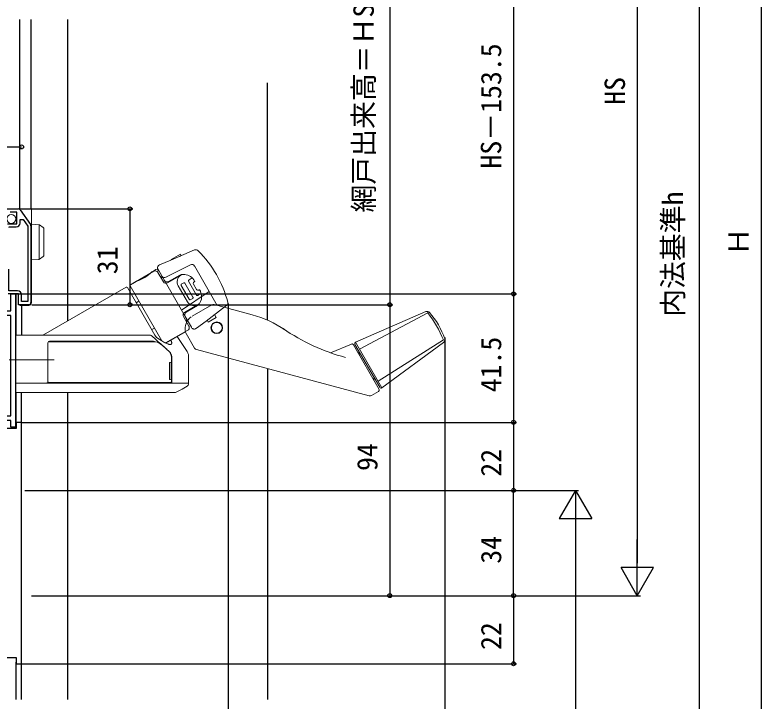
# Model space of a CAD drawing. Units: millimetres, scale not verified. Extents: x -525 to 525, y -783 to 778.
# Drawn here: x -240.2 to 1, y 120.3 to 342 of the extents above; entities that cross this region are included whole.
import ezdxf
from ezdxf.enums import TextEntityAlignment as Align

# ---------------------------------------------------------------- set-up
doc = ezdxf.new("R2010")
doc.units = ezdxf.units.MM
doc.header["$LTSCALE"] = 4
for name, color, linetype in [('0-3_YKK_11', 7, 'Continuous'), ('0-4_YKK_12', 2, 'Continuous'), ('0-7_YKK_D', 6, 'Continuous'), ('0-9_YSS_K', 3, 'Continuous')]:
    doc.layers.add(name, color=color, linetype=linetype)
doc.layers.add('0-5_YKK_13', color=4, linetype='Continuous', lineweight=18)
doc.styles.add('ＭＳ ゴシック', font='')
doc.styles.get('ＭＳ ゴシック').set_extended_font_data('MS Gothic')

msp = doc.modelspace()

# ---------------------------------------------------------------- linework, layer by layer
at = {"layer": '0-3_YKK_11'}
for p, q in [((-238.491, 279.044), (-235.126, 274.224)), ((-235, 273.823), (-235, 249.043))]:
    msp.add_line(p, q, dxfattribs=at)
for points in [[(-244.3, 278.538), (-244.3, 279.343), (-239.065, 279.343)], [(-242.5, 274.443), (-239.5, 274.443), (-239.5, 278.243), (-241.7, 278.243)], [(-238.5, 274.743), (-238.5, 275.843), (-237.476, 275.843), (-236, 273.729)], [(-242.157, 273.436), (-241.928, 273.543), (-239.7, 273.543)], [(-236, 273.729), (-236, 249.343), (-238, 249.343), (-238, 251.543)], [(-239.3, 252.843), (-242.1, 252.843), (-242.1, 259.843)], [(-256.5, 242.543), (-256.5, 246.343), (-241.5, 246.343), (-241.5, 251.843), (-240, 251.843)], [(-240, 251.843), (-240, 208.843), (-241.5, 208.843), (-241.5, 210.943), (-244.5, 210.943), (-244.5, 212.443), (-241.5, 212.443), (-241.5, 244.843), (-255, 244.843), (-255, 243.043), (-252, 243.043), (-252, 241.543), (-255.5, 241.543)], [(-235.7, 248.343), (-239, 248.343), (-239, 251.843), (-242.3, 251.843)], [(-238, 132.342), (-238, 210.342), (-239.8, 210.342), (-239.8, 208.342), (-264.5, 208.342), (-264.5, 205.042)], [(-264.5, 137.642), (-264.5, 134.342), (-239.8, 134.342), (-239.8, 132.342), (-238, 132.342)]]:
    msp.add_lwpolyline(points, dxfattribs=at)
for centre, radius, start, end in [((-239.065, 278.643), 0.7, 34.91945, 90.00006), ((-239.7, 274.743), 1.2, 270.00001, 359.99999), ((-235.7, 273.823), 0.7, 359.99992, 34.91935), ((-239.3, 251.543), 1.3, 0.00001, 89.99999), ((-235.7, 249.043), 0.7, 270.00001, 359.99999)]:
    msp.add_arc(centre, radius, start, end, dxfattribs=at)
at = {"layer": '0-4_YKK_12'}
for p, q in [((-238.7, 340.491), (-238.7, 279.343)), ((-235, 340.491), (-235, 279.343)), ((-223, 243.199), (-223, 340.491)), ((-239.8, 238.575), (-239.8, 251.826)), ((-238, 248.143), (-238, 238.575)), ((-239.8, 209.843), (-239.8, 220.075)), ((-238, 209.843), (-238, 220.075)), ((-223, 120.842), (-223, 220.075)), ((-239.8, 120.842), (-239.8, 132.842)), ((-238, 120.842), (-238, 132.842))]:
    msp.add_line(p, q, dxfattribs=at)
at = {"layer": '0-5_YKK_13'}
for p, q in [((-238.3, 279.343), (-238, 279.343)), ((-235.7, 279.343), (-234.8, 279.343)), ((-234.8, 279.343), (-234.8, 249.143)), ((-234.8, 274.358), (-232.385, 274.21)), ((-234.8, 273.359), (-234.8, 274.358)), ((-232.297, 274.191), (-232.297, 263.024)), ((-232.226, 274.153), (-232.21, 274.141)), ((-232.21, 274.141), (-231.005, 273.263)), ((-230.8, 272.859), (-230.8, 272.455)), ((-182.108, 266.039), (-189.756, 262.793)), ((-232.21, 263.074), (-232.226, 263.062)), ((-231.005, 263.952), (-232.21, 263.074)), ((-193.443, 261.228), (-189.756, 262.793)), ((-183.438, 261.259), (-191.338, 257.233)), ((-174.749, 248.104), (-182.118, 260.868)), ((-202.817, 254.82), (-195.283, 259.17)), ((-195.878, 258.996), (-194.947, 259.555)), ((-193.917, 258.804), (-192.167, 255.773)), ((-191.834, 256.196), (-193.859, 259.705)), ((-193.566, 259.197), (-184.366, 243.262)), ((-186.514, 257.882), (-186.08, 258.132)), ((-202.824, 254.822), (-200.855, 256.005)), ((-186.619, 257.821), (-190.801, 255.407)), ((-186.83, 257.93), (-190.468, 255.83)), ((-181.441, 251.457), (-184.041, 255.961)), ((-182.845, 256.998), (-183.84, 256.423)), ((-204.204, 254.019), (-230.894, 238.61)), ((-203.794, 253.91), (-194.892, 238.491)), ((-202.929, 254.415), (-192.669, 236.643)), ((-187.386, 254.492), (-184.385, 249.295)), ((-183.788, 250.103), (-186.388, 254.606)), ((-185.201, 255.291), (-182.601, 250.788)), ((-182.428, 255.011), (-181.482, 253.319)), ((-242, 251.826), (-239.5, 251.826)), ((-239.5, 251.826), (-239.3, 251.826)), ((-239, 251.543), (-239, 249.843)), ((-186.318, 246.643), (-177.374, 252.652)), ((-180.94, 251.4), (-179.941, 251.977)), ((-239, 249.684), (-239, 249.843)), ((-239, 248.643), (-239, 249.684)), ((-234.8, 249.143), (-234.8, 249.043)), ((-200.078, 249.473), (-200.944, 248.973)), ((-238.139, 248.143), (-238.5, 248.143)), ((-235.7, 248.143), (-237.1, 248.143)), ((-181.119, 248.295), (-185.301, 245.881)), ((-184.768, 245.957), (-181.13, 248.058)), ((-182.858, 244.635), (-176.542, 248.282)), ((-175.783, 248.381), (-163.45, 245.077)), ((-130.061, 236.204), (-107.329, 246.138)), ((-185.667, 244.515), (-183.893, 241.44)), ((-195.944, 240.313), (-195.078, 240.813)), ((-182.1, 234.337), (-184.804, 239.021)), ((-240, 223.343), (-240, 238.543)), ((-196.702, 238.543), (-240, 238.543)), ((-194.695, 236.393), (-229.194, 236.393)), ((-229, 236.543), (-195.497, 236.543)), ((-184.493, 233.19), (-187.728, 238.128)), ((-187.728, 238.128), (-187.708, 238.099)), ((-187.727, 238.129), (-187.703, 238.095)), ((-122.806, 223.637), (-101.636, 236.969)), ((-101.636, 236.969), (-101.221, 236.742)), ((-229.5, 236.093), (-229.5, 223.343)), ((-138.12, 232.8), (-131.404, 235.651)), ((-130.775, 235.441), (-122.427, 220.981)), ((-122.245, 221.666), (-130.243, 235.519)), ((-130.061, 236.204), (-121.561, 221.481)), ((-121.561, 221.481), (-101.593, 236.201)), ((-184, 223.343), (-184, 231.547)), ((-125.627, 218.895), (-181.488, 233.863)), ((-242, 230.543), (-227.5, 230.543)), ((-190.244, 229.393), (-190.244, 224.493)), ((-190.163, 229.693), (-189.957, 229.693)), ((-189.957, 229.693), (-189.85, 229.693)), ((-189.667, 229.393), (-189.667, 224.493)), ((-189.555, 229.447), (-189.555, 231.281)), ((-189.55, 224.493), (-189.55, 229.393)), ((-189.403, 231.14), (-189.403, 223.343)), ((-189.555, 223.493), (-189.555, 224.439)), ((-240, 223.043), (-240, 223.343)), ((-229.8, 223.043), (-240, 223.043)), ((-240, 220.043), (-240, 223.043)), ((-189.694, 223.043), (-229.8, 223.043)), ((-189.846, 223.193), (-229.2, 223.193)), ((-189.957, 224.193), (-190.163, 224.193)), ((-189.85, 224.193), (-189.957, 224.193)), ((-189.749, 223.043), (-184.32, 223.043)), ((-240, 220.043), (-188.268, 220.043)), ((-124.868, 218.995), (-122.61, 220.298))]:
    msp.add_line(p, q, dxfattribs=at)
for points in [[(-248, 279.343), (-239.5, 279.343), (-238.3, 279.343)], [(-238, 279.343), (-237.1, 279.343), (-235.7, 279.343)], [(-232.385, 263.005), (-234.8, 262.858), (-234.8, 263.856), (-234.8, 273.359)], [(-230.8, 272.455), (-230.8, 264.76), (-230.8, 264.356)], [(-189.615, 262.853), (-189.687, 262.978), (-186.656, 264.728), (-186.406, 264.295), (-186.966, 263.971)], [(-193.859, 259.705), (-194.027, 260.085), (-194.05, 260.382), (-193.967, 260.712), (-193.76, 261.014), (-193.443, 261.228)], [(-193.917, 258.804), (-194.014, 258.944), (-194.093, 259.028), (-194.196, 259.114)], [(-202.927, 254.41), (-192.67, 236.646), (-191.433, 235.989), (-184.283, 240.117)], [(-186.388, 254.606), (-186.428, 254.691), (-186.448, 254.758), (-186.456, 254.824), (-186.449, 254.879), (-186.428, 254.919), (-186.4, 254.945), (-185.58, 255.419), (-185.527, 255.44), (-185.483, 255.445), (-185.427, 255.44), (-185.354, 255.425), (-185.295, 255.393), (-185.236, 255.342), (-185.201, 255.291)], [(-184.385, 249.295), (-184.131, 248.933), (-183.757, 248.573), (-183.228, 248.258), (-182.73, 248.098), (-182.252, 248.045), (-181.879, 248.069), (-181.567, 248.132), (-181.119, 248.295), (-180.575, 248.609)], [(-183.5, 249.922), (-183.533, 249.911), (-183.561, 249.91), (-183.573, 249.911), (-183.593, 249.917), (-183.612, 249.924), (-183.631, 249.934), (-183.656, 249.95), (-183.69, 249.978), (-183.716, 250.003), (-183.748, 250.043), (-183.788, 250.103)], [(-183.5, 249.922), (-182.68, 250.396), (-182.645, 250.421), (-182.626, 250.44), (-182.58, 250.52), (-182.567, 250.556), (-182.561, 250.595), (-182.559, 250.639), (-182.562, 250.676), (-182.568, 250.706), (-182.601, 250.788)], [(-181.13, 248.058), (-180.946, 248.186), (-180.756, 248.372), (-180.575, 248.609)], [(-238.139, 248.143), (-237.743, 248.143), (-237.4, 248.143), (-237.1, 248.143)], [(-171.599, 248.229), (-171.747, 248.092), (-172.051, 247.863), (-178.382, 243.092)], [(-128.816, 234.048), (-106.686, 245.716), (-106.675, 246.188)], [(-185.301, 245.881), (-185.442, 245.782), (-185.616, 245.594), (-185.704, 245.443), (-185.763, 245.287), (-185.794, 245.131), (-185.801, 245.029), (-185.796, 244.921), (-185.768, 244.771), (-185.667, 244.515)], [(-185.134, 244.591), (-185.216, 244.776), (-185.259, 244.96), (-185.265, 245.16), (-185.234, 245.35), (-185.164, 245.534), (-185.065, 245.695), (-184.941, 245.831), (-184.768, 245.957)], [(-178.382, 243.092), (-181.447, 240.783), (-181.631, 240.646), (-181.739, 240.584), (-181.919, 240.516), (-182.093, 240.484), (-182.291, 240.486), (-182.476, 240.524), (-182.643, 240.592), (-182.802, 240.695), (-182.935, 240.821), (-183.05, 240.983), (-183.111, 241.088), (-185.134, 244.591)], [(-178.058, 243.336), (-177.72, 242.751), (-175.122, 244.251), (-175.644, 245.155)], [(-183.788, 241.085), (-183.792, 241.122), (-183.831, 241.29), (-183.893, 241.44)], [(-191.42, 235.983), (-184.976, 239.578), (-184.868, 239.178)], [(-196.288, 238.475), (-196.45, 238.519), (-196.597, 238.539), (-196.702, 238.543)], [(-196.014, 238.34), (-196.151, 238.419), (-196.288, 238.475)], [(-190.16, 233.107), (-190.293, 233.247), (-190.382, 233.331), (-190.547, 233.483), (-190.916, 233.811), (-191.595, 234.412), (-192.124, 234.885), (-193.029, 235.698), (-193.811, 236.398), (-194.708, 237.196), (-195.802, 238.166), (-196.014, 238.34)], [(-195.329, 236.516), (-195.411, 236.531), (-195.497, 236.543)], [(-195.007, 236.393), (-195.048, 236.412), (-195.094, 236.433), (-195.139, 236.454), (-195.218, 236.484), (-195.245, 236.493), (-195.284, 236.504), (-195.329, 236.516)], [(-189.656, 235.586), (-189.683, 235.569), (-189.713, 235.554), (-189.743, 235.542), (-189.77, 235.533), (-189.803, 235.525), (-189.832, 235.519), (-189.869, 235.514), (-189.903, 235.511), (-189.931, 235.51), (-189.971, 235.51), (-189.999, 235.511), (-190.022, 235.512), (-190.047, 235.513), (-190.067, 235.515), (-190.094, 235.518), (-190.134, 235.523), (-190.191, 235.532), (-190.279, 235.55), (-190.37, 235.572), (-190.475, 235.601), (-190.576, 235.633), (-190.674, 235.666), (-190.799, 235.712), (-191.094, 235.833), (-191.433, 235.989), (-191.474, 236.009), (-191.555, 236.048), (-191.654, 236.097), (-191.943, 236.246), (-192.113, 236.335), (-192.358, 236.469), (-192.669, 236.643), (-194.442, 237.711), (-194.892, 238.491)], [(-194.695, 236.393), (-194.167, 236.269), (-193.935, 236.17), (-193.662, 236.014), (-193.159, 235.682), (-192.767, 235.392), (-192.471, 235.156), (-192.059, 234.814), (-191.823, 234.614), (-191.536, 234.355), (-191.214, 234.063), (-190.821, 233.707), (-190.494, 233.41), (-190.332, 233.264), (-190.2, 233.115), (-190.058, 232.929), (-189.829, 232.528), (-189.72, 232.249), (-189.654, 231.999), (-189.602, 231.699), (-189.578, 231.503), (-189.555, 231.281)], [(-191.433, 235.989), (-192.021, 236.288), (-192.67, 236.646)], [(-189.72, 236.978), (-189.654, 236.789), (-189.6, 236.63), (-189.551, 236.473), (-189.527, 236.385), (-189.513, 236.322), (-189.508, 236.301), (-189.493, 236.22), (-189.481, 236.119), (-189.478, 236.084), (-189.477, 236.056), (-189.477, 236.04), (-189.477, 236.009), (-189.477, 236.004), (-189.477, 236.002), (-189.477, 235.999), (-189.477, 235.998), (-189.477, 235.996), (-189.477, 235.996), (-189.477, 235.992), (-189.477, 235.988), (-189.478, 235.984), (-189.478, 235.979), (-189.478, 235.972), (-189.479, 235.963), (-189.48, 235.951), (-189.481, 235.937), (-189.482, 235.929), (-189.484, 235.914), (-189.487, 235.891), (-189.49, 235.873), (-189.493, 235.858), (-189.502, 235.823), (-189.511, 235.791), (-189.522, 235.76), (-189.533, 235.735), (-189.563, 235.681), (-189.591, 235.645), (-189.627, 235.609), (-189.656, 235.586)], [(-189.403, 231.14), (-189.411, 231.353), (-189.433, 231.558), (-189.465, 231.739), (-189.515, 231.939), (-189.597, 232.186), (-189.695, 232.415), (-189.803, 232.617), (-189.915, 232.796), (-190.053, 232.981), (-190.16, 233.107), (-190.332, 233.264)], [(-184, 231.547), (-184.002, 231.762), (-184.014, 231.938), (-184.042, 232.1), (-184.081, 232.26), (-184.144, 232.464), (-184.218, 232.681), (-184.288, 232.853), (-184.385, 233.037), (-184.493, 233.19)], [(-190.244, 229.393), (-190.244, 229.418), (-190.242, 229.451), (-190.241, 229.478), (-190.238, 229.509), (-190.235, 229.535), (-190.23, 229.562), (-190.224, 229.59), (-190.217, 229.618), (-190.21, 229.639), (-190.2, 229.661), (-190.19, 229.676), (-190.183, 229.684), (-190.179, 229.687), (-190.172, 229.69), (-190.163, 229.693)], [(-190.163, 224.193), (-190.17, 224.196), (-190.175, 224.198), (-190.179, 224.2), (-190.183, 224.203), (-190.186, 224.206), (-190.189, 224.209), (-190.192, 224.212), (-190.194, 224.215), (-190.196, 224.219), (-190.199, 224.224), (-190.202, 224.229), (-190.205, 224.235), (-190.207, 224.241), (-190.21, 224.247), (-190.212, 224.254), (-190.214, 224.261), (-190.217, 224.268), (-190.218, 224.274), (-190.222, 224.286), (-190.224, 224.296), (-190.225, 224.301), (-190.226, 224.305), (-190.229, 224.317), (-190.231, 224.328), (-190.233, 224.339), (-190.235, 224.351), (-190.236, 224.36), (-190.237, 224.369), (-190.238, 224.381), (-190.24, 224.396), (-190.241, 224.412), (-190.242, 224.427), (-190.243, 224.438), (-190.243, 224.456), (-190.244, 224.469), (-190.244, 224.493)], [(-187.788, 220.166), (-186.133, 221.121), (-184.478, 222.076)]]:
    msp.add_lwpolyline(points, dxfattribs=at)
for centre, radius in [((-241.349, 276.093), 1.45), ((-174.921, 240.903), 1.9), ((-174.921, 240.903), 1.75)]:
    msp.add_circle(centre, radius, dxfattribs=at)
for centre, radius, start, end in [((-232.403, 273.91), 0.3, 53.90514, 86.5), ((-231.3, 272.859), 0.5, 0, 53.90514), ((-181.718, 265.115), 1.003, 37.71695, 112.89844), ((-205.615, 240.483), 35.313, 14.19277, 45.63696), ((-232.403, 263.305), 0.3, 273.5, 306.09486), ((-231.3, 264.356), 0.5, 306.09486, 0), ((-182.986, 260.36), 1.006, 29.70516, 116.70516), ((-203.542, 266.113), 10.463, 284.8884, 317.1847), ((-194.787, 258.229), 1.064, 56.30452, 117.78603), ((-194.433, 258.695), 1.002, 29.90203, 120.90203), ((-185.71, 255.418), 2.751, 80.66973, 114.02979), ((-185.766, 253.915), 4.247, 29.62246, 83.20974), ((-192.326, 258.232), 1.092, 212.76108, 267.23892), ((-191.789, 258.136), 1.009, 210.48863, 297.48625), ((-191.3, 256.274), 1.001, 210.04653, 300.04653), ((-190.957, 256.734), 1.028, 211.56063, 301.56063), ((-185.258, 255.755), 2.474, 120.54738, 210.69163), ((-183.747, 256.089), 0.321, 136.3523, 203.56359), ((-183.582, 255.963), 0.527, 119.31679, 138.82388), ((-182.074, 255.284), 0.446, 127.84008, 218.66153), ((-181.355, 254.505), 1.505, 117.66918, 131.26578), ((-182.42, 255.886), 0.37, 352.54182, 20.3153), ((-204.054, 253.76), 0.3, 30, 120), ((-202.671, 254.565), 0.299, 120.7776, 210.2224), ((-202.632, 254.551), 0.327, 124.48245, 205.51755), ((-181.003, 253.589), 0.549, 209.38869, 296.84131), ((-181.205, 251.609), 0.281, 212.66551, 270.79941), ((-181.201, 251.835), 0.506, 269.55446, 299.07823), ((-180.583, 252.861), 0.294, 33.26763, 125.98045), ((-183.629, 250.927), 3.834, 322.2801, 15.89767), ((-188.031, 249.516), 8.456, 16.92391, 24.50009), ((-238.5, 248.643), 0.5, 180, 270), ((-235.7, 249.043), 0.9, 270, 0), ((-176.039, 247.392), 1.022, 74.49868, 119.49868), ((-172.439, 248.913), 1.083, 320.87218, 12.14905), ((-106.931, 245.247), 0.975, 74.79951, 114.1096), ((-106.929, 245.221), 1, 40.17658, 75.30399), ((-180.64, 240.734), 4.488, 123.99097, 194.93366), ((-183.722, 243.147), 1, 150, 210), ((-172.386, 211.538), 34.709, 55.82801, 75.08093), ((-134.995, 223.54), 35.961, 21.92722, 38.07278), ((-126.418, 228.492), 26.685, 19.34941, 40.62453), ((-184.738, 240.961), 0.958, 298.37239, 7.42732), ((-116.802, 293.497), 64.332, 235.24357, 255.15807), ((-231.144, 239.043), 0.5, 270, 300.01932), ((-229.2, 236.093), 0.3, 90, 180), ((-229, 236.043), 0.5, 90, 155.15826), ((-102.193, 237.008), 1.006, 306.64153, 19.8618), ((-181.238, 234.817), 0.986, 209.66047, 255.33953), ((-131.212, 235.188), 0.505, 30.10604, 119.46529), ((-129.804, 235.769), 0.505, 120.58461, 209.63384), ((-128.436, 233.389), 1, 210, 270), ((-189.962, 229.398), 0.295, 359.02747, 88.99349), ((-189.85, 229.393), 0.3, 0, 90), ((-189.962, 224.488), 0.295, 271.00649, 0.97255), ((-189.85, 224.493), 0.3, 270, 0), ((-123.186, 224.296), 1, 150, 210), ((-229.8, 223.343), 0.3, 270, 314.31618), ((-229.8, 223.343), 0.3, 314.31618, 0), ((-229.2, 223.493), 0.3, 180, 270), ((-189.85, 223.488), 0.295, 270.91281, 0.88387), ((-189.699, 223.339), 0.296, 270.88734, 0.85965), ((-185, 222.93), 1, 299.99383, 344.51239), ((-184.325, 222.743), 0.3, 344.51006, 90.00023), ((-184.3, 223.343), 0.3, 269.99972, 359.99927), ((-188.268, 221.043), 1, 269.99994, 299.71724), ((-122.861, 220.731), 0.5, 300.0253, 29.97471), ((-121.81, 221.919), 0.503, 210.15755, 313.16576), ((-125.367, 219.857), 0.996, 254.9125, 300.0875)]:
    msp.add_arc(centre, radius, start, end, dxfattribs=at)
msp.add_ellipse((-239.3, 251.526), major_axis=(0, -0.3), ratio=0.999962, start_param=1.5707963, end_param=3.1415927, dxfattribs=at)
at = {"layer": '0-7_YKK_D'}
for p, q in [((-39, 477.639), (-39, 164.843)), ((1, 477.639), (1, 60.842)), ((-19, 447.639), (-19, 100.842)), ((-119, 437.139), (-119, 248.343)), ((-79, 432.139), (-79, 251.843)), ((-353, 299.343), (-238, 299.343)), ((-238.065, 279.343), (-202, 279.343)), ((-203, 279.343), (-203, 248.343)), ((-239.75, 251.843), (-78, 251.843)), ((-239.75, 251.843), (-78, 251.843)), ((-79, 251.843), (-79, 210.343)), ((-171.24, 248.712), (-171.24, 1.342)), ((-234.7, 248.343), (-118, 248.343)), ((-234.7, 248.343), (-118, 248.343)), ((-234.7, 248.343), (-202, 248.343)), ((-119, 248.343), (-119, 154.343)), ((-101.186, 237.806), (-101.186, -18.158)), ((-237.9, 210.343), (-78, 210.343)), ((-237.9, 210.343), (-78, 210.343)), ((-79, 210.343), (-79, 188.343)), ((-237, 188.342), (-58, 188.342)), ((-236, 188.343), (-78, 188.343)), ((-219.814, 188.343), (-78, 188.343)), ((-79, 154.343), (-79, 188.343)), ((-59, 188.342), (-64.25, 179.249)), ((-59, 188.342), (-53.75, 179.249)), ((-59, 188.342), (-59, 170.156)), ((-64.25, 179.249), (-53.75, 179.249)), ((-59, 177.842), (-59, 60.842)), ((-39, 154.343), (-39, 172.53)), ((-39, 154.343), (-44.25, 163.436)), ((-33.75, 163.436), (-44.25, 163.436)), ((-39, 154.343), (-33.75, 163.436)), ((-234.746, 154.343), (-38, 154.343)), ((-234.746, 154.343), (-78, 154.343)), ((-234.746, 154.343), (-78, 154.343)), ((-222.6, 154.343), (-118, 154.343)), ((-79, 154.343), (-79, 132.343)), ((-237.9, 132.343), (-78, 132.343))]:
    msp.add_line(p, q, dxfattribs=at)
for centre in [(-238, 299.343), (-203, 279.343), (-79, 251.843), (-79, 251.843), (-203, 248.343), (-119, 248.343), (-119, 248.343), (-79, 210.343), (-79, 210.343), (-79, 188.343), (-79, 188.343), (-119, 154.343), (-79, 154.343), (-79, 154.343), (-79, 132.343)]:
    msp.add_circle(centre, 0.637, dxfattribs=at)
at = {"layer": '0-9_YSS_K'}
for p, q in [((-158.5, 243.348), (-158.5, 320.093)), ((-158.5, 227.704), (-158.5, 120.843))]:
    msp.add_line(p, q, dxfattribs=at)

# ---------------------------------------------------------------- texts
at = {"layer": '0-7_YKK_D', "style": 'ＭＳ ゴシック'}
for s, p in [('網戸出来高＝ＨS－145', (-122.176, 278.156)), ('HS－153.5', (-81, 292.369)), ('HS', (-41, 312.957)), ('内法基準h', (-22.227, 244.428)), ('Ｈ', (-1, 264.229)), ('31', (-205, 258.192)), ('41.5', (-81, 220.048)), ('94', (-121, 194.644)), ('22', (-81, 192.798)), ('34', (-81, 164.67)), ('22', (-81, 136.798))]:
    msp.add_text(s, height=6.598, rotation=90, dxfattribs=at).set_placement(p, align=Align.BOTTOM_LEFT)

doc.saveas('drawing.dxf')
